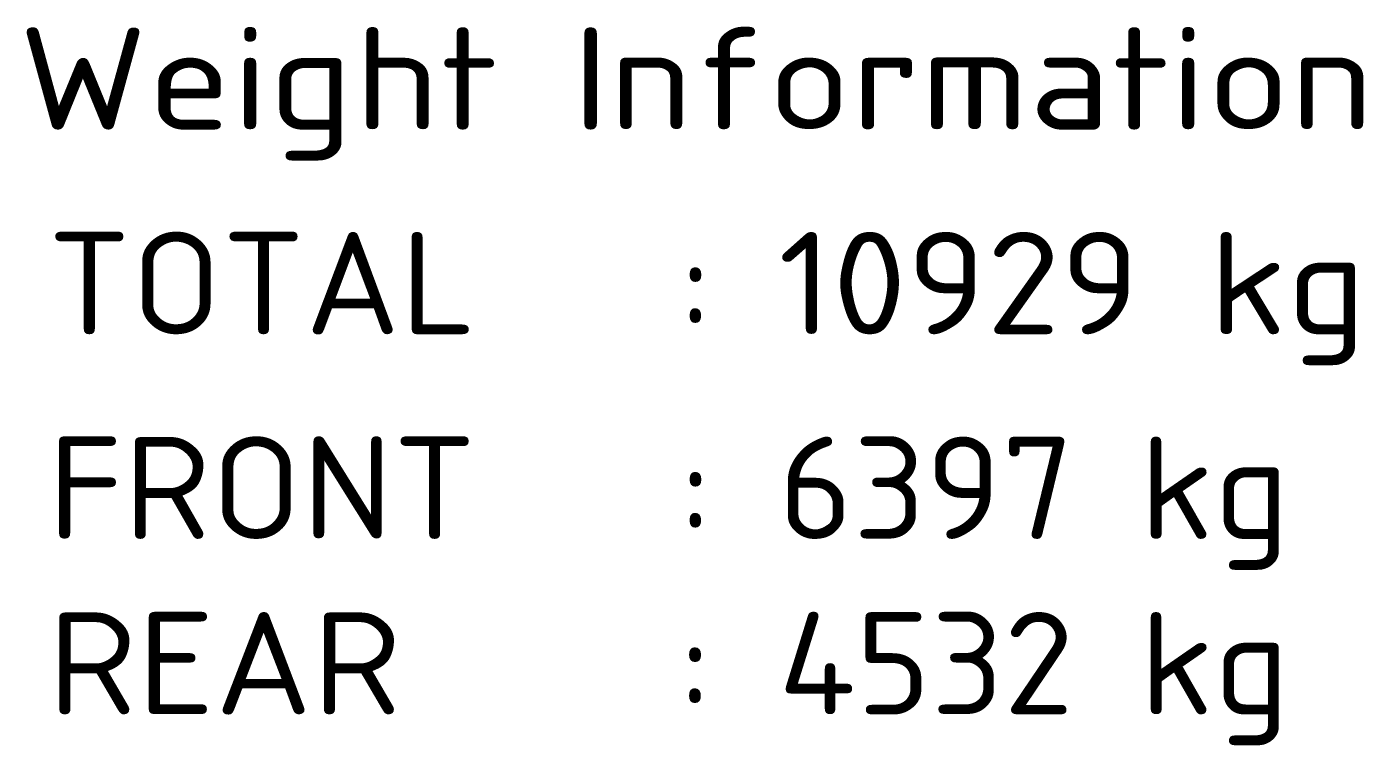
# Model space of a CAD drawing. Header units: millimetres. Extents: x 120 to 10915, y 515 to 8014.
# Drawn here: x 3792.8 to 4250.1, y 7599.6 to 7845.4 of the extents above; entities that cross this region are included whole.
import ezdxf
from ezdxf.enums import TextEntityAlignment as Align

# ---------------------------------------------------------------- set-up
doc = ezdxf.new("R2010")
doc.units = ezdxf.units.MM
doc.layers.get('0').update_dxf_attribs({"lineweight": 13})
doc.layers.add('202_Information', color=7, linetype='Continuous', lineweight=13)
doc.styles.get("Standard").update_dxf_attribs({"font": 'isocp.shx'})

# ---------------------------------------------------------------- blocks, each defined once
blk = doc.blocks.new('2672018')
at = {"layer": '202_Information', "color": 2, "lineweight": 18}
for s, width, p, p2 in [('Weight Information', 0.943391, (3790, 3910.166748), (4253.833984, 3910.166748)), ('TOTAL   :', 0.864084, (3800, 3840.166748), (4027.541992, 3840.166748)), ('10929 kg', 0.789361, (4050, 3840.166748), (4251.287109, 3840.166748)), ('FRONT   :', 0.81265, (3800, 3770.166748), (4027.541992, 3770.166748)), ('6397 kg', 0.789621, (4050, 3770.166748), (4225.032715, 3770.166748)), ('REAR    :', 0.807841, (3800, 3710.166748), (4027.541992, 3710.166748)), ('4532 kg', 0.789621, (4050, 3710.166748), (4225.032715, 3710.166748))]:
    blk.add_text(s, height=35, dxfattribs=dict(at, width=width)).set_placement(p, p2, align=Align.FIT)

msp = doc.modelspace()

# ---------------------------------------------------------------- block references
at = {"color": 7, "lineweight": 35}
msp.add_blockref('2672018', (0, 3900), dxfattribs=at)

doc.saveas('drawing.dxf')
